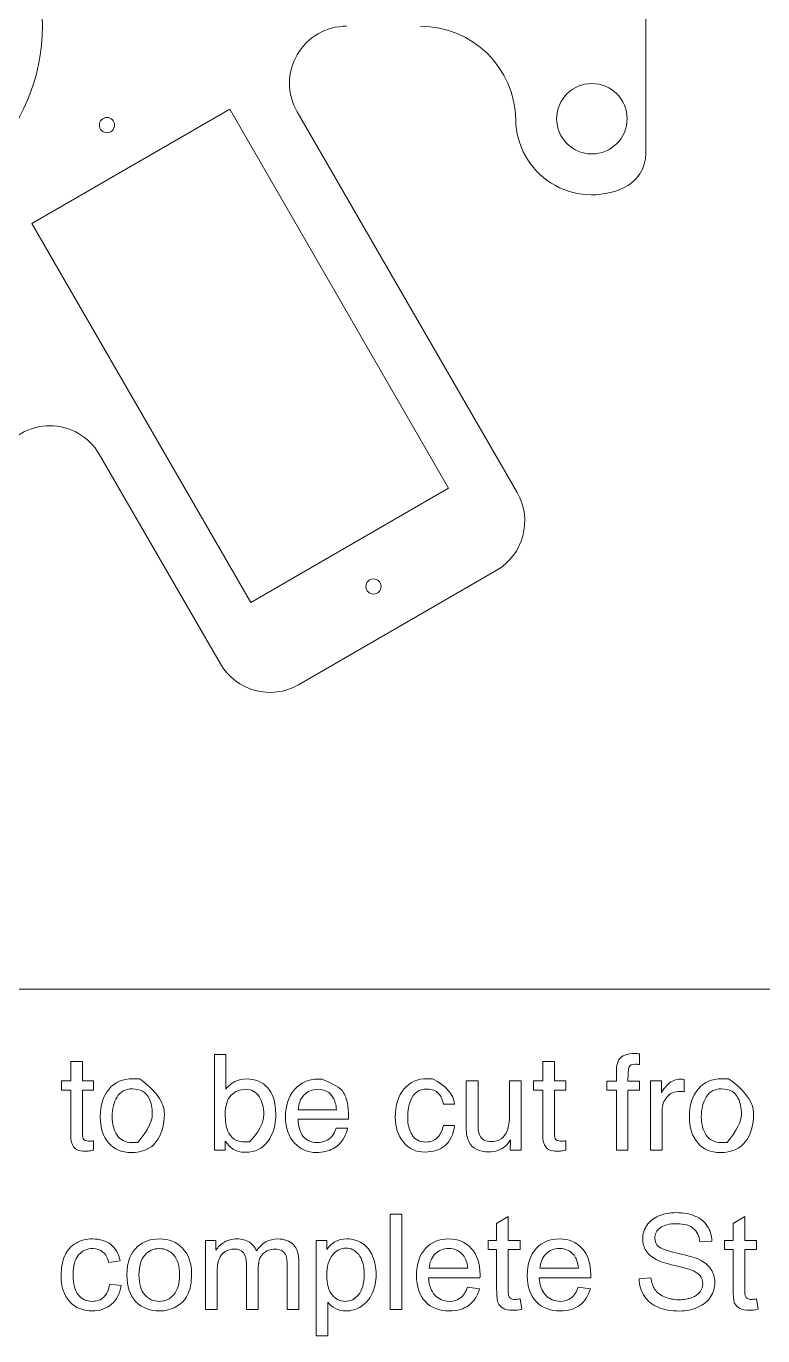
# Model space of a CAD drawing. Header units: millimetres. Extents: x 0 to 380, y -18 to 380.
# Drawn here: x 250.2 to 288.9, y -18.2 to 50.6 of the extents above; entities that cross this region are included whole.
import ezdxf

# ---------------------------------------------------------------- set-up
doc = ezdxf.new("R2010")
doc.units = ezdxf.units.MM
doc.layers.add('comments', color=30, linetype='CONTINUOUS', lineweight=5, true_color=0xf6921e)
doc.layers.add('cutting', color=5, linetype='CONTINUOUS', lineweight=5, true_color=0x0000ff)

msp = doc.modelspace()

# ---------------------------------------------------------------- linework, layer by layer
at = {"layer": 'comments'}
for p, q in [((0, 0), (380, 0)), ((260.107, -3.441), (260.703, -3.441)), ((260.107, -8.458), (260.107, -3.441)), ((260.703, -3.441), (260.703, -5.255)), ((282.44, -3.399), (282.44, -3.958)), ((252.556, -3.795), (253.176, -3.795)), ((252.556, -4.812), (252.556, -3.795)), ((253.176, -3.795), (253.176, -4.812)), ((277.353, -3.795), (277.973, -3.795)), ((277.353, -4.812), (277.353, -3.795)), ((277.973, -3.795), (277.973, -4.812)), ((281.222, -4.257), (281.228, -4.067)), ((281.228, -4.067), (281.354, -3.699)), ((252.063, -5.313), (252.063, -4.812)), ((252.063, -4.812), (252.556, -4.812)), ((253.176, -4.812), (253.758, -4.812)), ((253.758, -4.812), (253.758, -5.313)), ((255.811, -4.707), (256.161, -4.707)), ((265.549, -4.731), (265.742, -4.731)), ((271.256, -4.707), (271.564, -4.707)), ((273.33, -7.29), (273.33, -4.812)), ((273.33, -4.812), (273.956, -4.812)), ((273.956, -4.812), (273.956, -7.232)), ((275.607, -6.603), (275.607, -4.812)), ((275.607, -4.812), (276.22, -4.812)), ((276.22, -4.812), (276.22, -8.458)), ((276.86, -5.313), (276.86, -4.812)), ((276.86, -4.812), (277.353, -4.812)), ((277.973, -4.812), (278.555, -4.812)), ((278.555, -4.812), (278.555, -5.313)), ((281.222, -4.829), (281.222, -4.257)), ((283.004, -4.812), (283.586, -4.812)), ((283.004, -8.458), (283.004, -4.812)), ((283.586, -4.812), (283.586, -5.442)), ((284.777, -4.748), (284.777, -5.394)), ((286.758, -4.707), (287.108, -4.707)), ((252.556, -5.313), (252.063, -5.313)), ((252.556, -7.726), (252.556, -5.313)), ((253.758, -5.313), (253.176, -5.313)), ((253.176, -5.313), (253.176, -7.692)), ((277.353, -5.313), (276.86, -5.313)), ((277.353, -7.726), (277.353, -5.313)), ((278.555, -5.313), (277.973, -5.313)), ((277.973, -5.313), (277.973, -7.692)), ((280.714, -5.313), (280.714, -4.829)), ((280.714, -4.829), (281.222, -4.829)), ((281.222, -5.313), (280.714, -5.313)), ((281.222, -8.458), (281.222, -5.313)), ((281.827, -4.829), (282.44, -4.829)), ((282.44, -5.313), (281.827, -5.313)), ((281.827, -5.313), (281.827, -8.458)), ((282.44, -4.829), (282.44, -5.313)), ((272.723, -6.038), (272.128, -6.038)), ((267.146, -6.831), (264.494, -6.831)), ((264.508, -6.344), (266.516, -6.344)), ((283.617, -6.361), (283.617, -8.458)), ((266.492, -7.314), (267.095, -7.314)), ((272.128, -7.168), (272.723, -7.168)), ((253.758, -7.971), (253.758, -8.458)), ((255.787, -8.06), (256.088, -8.06)), ((260.672, -7.991), (260.672, -8.458)), ((261.704, -8.033), (261.953, -8.033)), ((275.641, -8.458), (275.648, -7.92)), ((278.555, -7.971), (278.555, -8.458)), ((286.734, -8.06), (287.035, -8.06)), ((260.672, -8.458), (260.107, -8.458)), ((276.22, -8.458), (275.641, -8.458)), ((281.827, -8.458), (281.222, -8.458)), ((283.617, -8.458), (283.004, -8.458)), ((269.33, -16.832), (269.33, -11.832)), ((269.33, -11.832), (269.944, -11.832)), ((269.944, -11.832), (269.944, -16.832)), ((274.929, -12.313), (275.539, -11.945)), ((274.929, -13.21), (274.929, -12.313)), ((275.539, -11.945), (275.539, -13.21)), ((287.352, -12.313), (287.962, -11.945)), ((287.352, -13.21), (287.352, -12.313)), ((287.962, -11.945), (287.962, -13.21)), ((259.632, -16.832), (259.632, -13.21)), ((259.632, -13.21), (260.182, -13.21)), ((260.182, -13.21), (260.182, -13.718)), ((265.45, -18.22), (265.45, -13.21)), ((265.45, -13.21), (266.009, -13.21)), ((266.009, -13.21), (266.009, -13.681)), ((274.478, -13.688), (274.478, -13.21)), ((274.478, -13.21), (274.929, -13.21)), ((274.929, -13.688), (274.478, -13.688)), ((274.929, -15.771), (274.929, -13.688)), ((275.539, -13.21), (276.157, -13.21)), ((276.157, -13.688), (275.539, -13.688)), ((275.539, -13.688), (275.539, -15.805)), ((276.157, -13.21), (276.157, -13.688)), ((286.24, -13.241), (285.605, -13.289)), ((286.902, -13.688), (286.902, -13.21)), ((286.902, -13.21), (287.352, -13.21)), ((287.352, -13.688), (286.902, -13.688)), ((287.352, -15.771), (287.352, -13.688)), ((287.962, -13.21), (288.58, -13.21)), ((288.58, -13.688), (287.962, -13.688)), ((287.962, -13.688), (287.962, -15.805)), ((288.58, -13.21), (288.58, -13.688)), ((255.147, -14.274), (254.55, -14.366)), ((264.54, -14.346), (264.54, -16.832)), ((260.246, -14.953), (260.246, -16.832)), ((261.785, -16.832), (261.785, -14.479)), ((262.398, -14.728), (262.398, -16.832)), ((263.93, -16.832), (263.93, -14.55)), ((271.386, -14.673), (273.408, -14.673)), ((277.203, -14.673), (279.226, -14.673)), ((254.601, -15.506), (255.205, -15.583)), ((274.052, -15.178), (271.352, -15.178)), ((273.401, -15.666), (274.035, -15.744)), ((279.87, -15.178), (277.169, -15.178)), ((279.219, -15.666), (279.853, -15.744)), ((282.409, -15.226), (283.034, -15.171)), ((266.064, -16.457), (266.064, -18.22)), ((276.157, -16.283), (276.245, -16.825)), ((288.58, -16.283), (288.669, -16.825)), ((260.246, -16.832), (259.632, -16.832)), ((262.398, -16.832), (261.785, -16.832)), ((264.54, -16.832), (263.93, -16.832)), ((269.944, -16.832), (269.33, -16.832)), ((266.064, -18.22), (265.45, -18.22))]:
    msp.add_line(p, q, dxfattribs=at)
for points in [[(281.354, -3.699), (281.497, -3.491), (281.772, -3.386), (282.181, -3.386)], [(282.181, -3.386), (282.22, -3.386), (282.26, -3.388), (282.301, -3.39)], [(282.301, -3.39), (282.341, -3.392), (282.388, -3.395), (282.44, -3.399)], [(281.882, -4.092), (281.846, -4.189), (281.827, -4.435), (281.827, -4.829)], [(282.219, -3.948), (282.031, -3.948), (281.919, -3.996), (281.882, -4.092)], [(282.301, -3.949), (282.272, -3.948), (282.245, -3.948), (282.219, -3.948)], [(282.44, -3.958), (282.375, -3.954), (282.329, -3.951), (282.301, -3.949)], [(254.567, -5.251), (254.876, -4.888), (255.29, -4.707), (255.811, -4.707)], [(256.161, -4.707), (257.038, -5.333), (257.477, -5.949), (257.477, -6.557)], [(261.184, -4.855), (261.371, -4.763), (261.574, -4.717), (261.793, -4.717)], [(261.793, -4.717), (262.248, -4.717), (262.618, -4.873), (262.902, -5.185)], [(264.311, -5.279), (264.627, -4.914), (265.039, -4.731), (265.549, -4.731)], [(265.742, -4.731), (266.353, -4.973), (266.722, -5.191), (266.848, -5.384)], [(270.068, -5.241), (270.379, -4.885), (270.775, -4.707), (271.256, -4.707)], [(271.564, -4.707), (272.285, -5.106), (272.671, -5.55), (272.723, -6.038)], [(283.937, -4.995), (284.123, -4.819), (284.337, -4.731), (284.58, -4.731)], [(284.58, -4.731), (284.592, -4.731), (284.611, -4.732), (284.638, -4.734)], [(284.638, -4.734), (284.665, -4.736), (284.711, -4.741), (284.777, -4.748)], [(285.514, -5.251), (285.823, -4.888), (286.237, -4.707), (286.758, -4.707)], [(287.108, -4.707), (287.985, -5.333), (288.424, -5.949), (288.424, -6.557)], [(254.104, -6.714), (254.104, -6.101), (254.258, -5.614), (254.567, -5.251)], [(255.793, -5.241), (255.423, -5.241), (255.154, -5.384), (254.986, -5.67)], [(256.676, -5.744), (256.505, -5.409), (256.211, -5.241), (255.793, -5.241)], [(260.703, -5.255), (260.837, -5.08), (260.997, -4.947), (261.184, -4.855)], [(261.72, -5.265), (261.441, -5.265), (261.195, -5.368), (260.985, -5.575)], [(262.45, -5.643), (262.284, -5.391), (262.041, -5.265), (261.72, -5.265)], [(262.902, -5.185), (263.185, -5.497), (263.327, -5.957), (263.327, -6.565)], [(263.837, -6.705), (263.837, -6.119), (263.995, -5.644), (264.311, -5.279)], [(265.51, -5.265), (265.231, -5.265), (264.997, -5.367), (264.808, -5.57)], [(266.344, -5.707), (266.177, -5.413), (265.899, -5.265), (265.51, -5.265)], [(266.848, -5.384), (266.97, -5.568), (267.051, -5.782), (267.092, -6.028)], [(269.602, -6.736), (269.602, -6.096), (269.757, -5.598), (270.068, -5.241)], [(271.256, -5.255), (270.866, -5.255), (270.587, -5.445), (270.419, -5.826)], [(271.879, -5.478), (271.75, -5.33), (271.542, -5.255), (271.256, -5.255)], [(272.128, -6.038), (272.092, -5.813), (272.009, -5.627), (271.879, -5.478)], [(283.586, -5.442), (283.634, -5.32), (283.751, -5.17), (283.937, -4.995)], [(284.576, -5.377), (284.268, -5.377), (284.031, -5.477), (283.865, -5.675)], [(284.677, -5.381), (284.646, -5.379), (284.613, -5.377), (284.576, -5.377)], [(284.777, -5.394), (284.741, -5.388), (284.708, -5.383), (284.677, -5.381)], [(285.051, -6.714), (285.051, -6.101), (285.205, -5.614), (285.514, -5.251)], [(286.74, -5.241), (286.37, -5.241), (286.101, -5.384), (285.933, -5.67)], [(287.623, -5.744), (287.452, -5.409), (287.158, -5.241), (286.74, -5.241)], [(254.986, -5.67), (254.817, -5.955), (254.733, -6.299), (254.733, -6.703)], [(256.837, -6.574), (256.837, -6.234), (256.784, -5.957), (256.676, -5.744)], [(260.985, -5.575), (260.774, -5.782), (260.669, -6.122), (260.669, -6.596)], [(262.698, -6.596), (262.698, -6.213), (262.615, -5.895), (262.45, -5.643)], [(264.808, -5.57), (264.619, -5.773), (264.519, -6.031), (264.508, -6.344)], [(266.516, -6.344), (266.491, -6.078), (266.434, -5.866), (266.344, -5.707)], [(267.092, -6.028), (267.128, -6.195), (267.146, -6.463), (267.146, -6.831)], [(270.419, -5.826), (270.31, -6.073), (270.255, -6.378), (270.255, -6.74)], [(283.865, -5.675), (283.7, -5.874), (283.617, -6.103), (283.617, -6.361)], [(285.933, -5.67), (285.765, -5.955), (285.68, -6.299), (285.68, -6.703)], [(287.784, -6.574), (287.784, -6.234), (287.731, -5.957), (287.623, -5.744)], [(254.543, -8.079), (254.25, -7.74), (254.104, -7.285), (254.104, -6.714)], [(254.733, -6.703), (254.733, -7.091), (254.817, -7.414), (254.986, -7.672)], [(256.088, -8.06), (256.588, -7.445), (256.837, -6.95), (256.837, -6.574)], [(257.477, -6.557), (257.477, -7.144), (257.335, -7.629), (257.051, -8.012)], [(260.669, -6.596), (260.669, -6.939), (260.712, -7.217), (260.798, -7.43)], [(261.953, -8.033), (262.449, -7.506), (262.698, -7.027), (262.698, -6.596)], [(263.327, -6.565), (263.327, -7.142), (263.187, -7.621), (262.907, -8.002)], [(264.307, -8.092), (263.994, -7.762), (263.837, -7.3), (263.837, -6.705)], [(264.494, -6.831), (264.505, -7.202), (264.592, -7.499), (264.754, -7.723)], [(270.027, -8.041), (269.744, -7.693), (269.602, -7.258), (269.602, -6.736)], [(270.255, -6.74), (270.255, -7.105), (270.332, -7.412), (270.487, -7.662)], [(275.484, -7.444), (275.566, -7.239), (275.607, -6.959), (275.607, -6.603)], [(285.49, -8.079), (285.197, -7.74), (285.051, -7.285), (285.051, -6.714)], [(285.68, -6.703), (285.68, -7.091), (285.765, -7.414), (285.933, -7.672)], [(287.035, -8.06), (287.535, -7.445), (287.784, -6.95), (287.784, -6.574)], [(288.424, -6.557), (288.424, -7.144), (288.282, -7.629), (287.998, -8.012)], [(260.798, -7.43), (260.96, -7.832), (261.262, -8.033), (261.704, -8.033)], [(266.267, -7.741), (266.373, -7.618), (266.448, -7.476), (266.492, -7.314)], [(267.095, -7.314), (267.079, -7.448), (267.026, -7.598), (266.937, -7.762)], [(271.82, -7.804), (271.968, -7.649), (272.071, -7.437), (272.128, -7.168)], [(272.723, -7.168), (272.655, -7.651), (272.485, -8.005), (272.213, -8.228)], [(273.48, -8.036), (273.38, -7.85), (273.33, -7.601), (273.33, -7.29)], [(273.956, -7.232), (273.956, -7.419), (273.985, -7.57), (274.043, -7.688)], [(274.636, -8.015), (275.051, -8.015), (275.334, -7.825), (275.484, -7.444)], [(252.709, -8.296), (252.607, -8.15), (252.556, -7.96), (252.556, -7.726)], [(253.176, -7.692), (253.176, -7.819), (253.219, -7.904), (253.305, -7.947)], [(253.305, -7.947), (253.353, -7.973), (253.432, -7.985), (253.543, -7.985)], [(253.543, -7.985), (253.572, -7.985), (253.604, -7.984), (253.638, -7.983)], [(253.638, -7.983), (253.672, -7.981), (253.712, -7.977), (253.758, -7.971)], [(255.73, -8.587), (255.231, -8.587), (254.836, -8.418), (254.543, -8.079)], [(254.986, -7.672), (255.154, -7.931), (255.421, -8.06), (255.787, -8.06)], [(257.051, -8.012), (256.767, -8.395), (256.327, -8.587), (255.73, -8.587)], [(261.038, -8.373), (260.924, -8.293), (260.802, -8.166), (260.672, -7.991)], [(262.907, -8.002), (262.626, -8.383), (262.238, -8.574), (261.741, -8.574)], [(265.454, -8.587), (265.003, -8.587), (264.621, -8.422), (264.307, -8.092)], [(264.754, -7.723), (264.917, -7.948), (265.168, -8.06), (265.507, -8.06)], [(265.507, -8.06), (265.825, -8.06), (266.078, -7.954), (266.267, -7.741)], [(266.637, -8.165), (266.452, -8.346), (266.223, -8.469), (265.951, -8.532)], [(266.937, -7.762), (266.847, -7.927), (266.747, -8.061), (266.637, -8.165)], [(271.168, -8.563), (270.691, -8.563), (270.311, -8.389), (270.027, -8.041)], [(270.487, -7.662), (270.642, -7.911), (270.884, -8.036), (271.215, -8.036)], [(272.213, -8.228), (271.94, -8.451), (271.592, -8.563), (271.168, -8.563)], [(271.215, -8.036), (271.47, -8.036), (271.671, -7.958), (271.82, -7.804)], [(274.523, -8.556), (274.013, -8.556), (273.665, -8.383), (273.48, -8.036)], [(274.043, -7.688), (274.149, -7.906), (274.347, -8.015), (274.636, -8.015)], [(275.648, -7.92), (275.57, -8.059), (275.473, -8.175), (275.357, -8.27)], [(277.506, -8.296), (277.404, -8.15), (277.353, -7.96), (277.353, -7.726)], [(277.973, -7.692), (277.973, -7.819), (278.016, -7.904), (278.102, -7.947)], [(278.102, -7.947), (278.15, -7.973), (278.229, -7.985), (278.34, -7.985)], [(278.34, -7.985), (278.369, -7.985), (278.401, -7.984), (278.435, -7.983)], [(278.435, -7.983), (278.469, -7.981), (278.509, -7.977), (278.555, -7.971)], [(286.677, -8.587), (286.179, -8.587), (285.783, -8.418), (285.49, -8.079)], [(285.933, -7.672), (286.101, -7.931), (286.368, -8.06), (286.734, -8.06)], [(287.998, -8.012), (287.714, -8.395), (287.274, -8.587), (286.677, -8.587)], [(253.291, -8.516), (253.005, -8.516), (252.811, -8.442), (252.709, -8.296)], [(253.538, -8.502), (253.462, -8.511), (253.38, -8.516), (253.291, -8.516)], [(253.758, -8.458), (253.687, -8.478), (253.614, -8.493), (253.538, -8.502)], [(261.741, -8.574), (261.463, -8.574), (261.229, -8.507), (261.038, -8.373)], [(265.951, -8.532), (265.804, -8.569), (265.639, -8.587), (265.454, -8.587)], [(275.357, -8.27), (275.128, -8.461), (274.85, -8.556), (274.523, -8.556)], [(278.088, -8.516), (277.802, -8.516), (277.608, -8.442), (277.506, -8.296)], [(278.335, -8.502), (278.259, -8.511), (278.177, -8.516), (278.088, -8.516)], [(278.555, -8.458), (278.485, -8.478), (278.411, -8.493), (278.335, -8.502)], [(282.815, -12.417), (282.958, -12.198), (283.168, -12.031), (283.443, -11.917)], [(283.443, -11.917), (283.718, -11.803), (284.024, -11.747), (284.36, -11.747)], [(284.387, -12.33), (283.987, -12.33), (283.696, -12.403), (283.513, -12.55)], [(284.36, -11.747), (284.731, -11.747), (285.058, -11.806), (285.341, -11.926)], [(285.259, -12.572), (285.063, -12.41), (284.772, -12.33), (284.387, -12.33)], [(285.341, -11.926), (285.624, -12.045), (285.842, -12.221), (285.994, -12.453)], [(282.6, -13.125), (282.6, -12.873), (282.672, -12.637), (282.815, -12.417)], [(283.513, -12.55), (283.33, -12.697), (283.238, -12.874), (283.238, -13.08)], [(285.605, -13.289), (285.571, -12.972), (285.456, -12.733), (285.259, -12.572)], [(285.994, -12.453), (286.147, -12.684), (286.229, -12.947), (286.24, -13.241)], [(252.244, -14.008), (252.374, -13.715), (252.571, -13.495), (252.836, -13.348)], [(252.836, -13.348), (253.101, -13.201), (253.389, -13.128), (253.7, -13.128)], [(253.724, -13.633), (253.415, -13.633), (253.164, -13.744), (252.97, -13.965)], [(253.7, -13.128), (254.094, -13.128), (254.415, -13.227), (254.665, -13.426)], [(254.248, -13.817), (254.104, -13.694), (253.929, -13.633), (253.724, -13.633)], [(254.665, -13.426), (254.916, -13.625), (255.076, -13.908), (255.147, -14.274)], [(255.509, -15.021), (255.509, -14.35), (255.695, -13.854), (256.068, -13.531)], [(256.068, -13.531), (256.38, -13.262), (256.76, -13.128), (257.207, -13.128)], [(257.207, -13.636), (256.9, -13.636), (256.646, -13.751), (256.443, -13.981)], [(257.207, -13.128), (257.706, -13.128), (258.113, -13.291), (258.429, -13.617)], [(257.967, -13.982), (257.763, -13.752), (257.51, -13.636), (257.207, -13.636)], [(258.429, -13.617), (258.745, -13.944), (258.903, -14.394), (258.903, -14.97)], [(260.182, -13.718), (260.295, -13.541), (260.446, -13.398), (260.635, -13.29)], [(260.635, -13.29), (260.824, -13.182), (261.038, -13.128), (261.279, -13.128)], [(261.143, -13.66), (260.97, -13.66), (260.811, -13.705), (260.664, -13.796)], [(261.634, -13.865), (261.534, -13.728), (261.37, -13.66), (261.143, -13.66)], [(261.279, -13.128), (261.548, -13.128), (261.768, -13.183), (261.939, -13.295)], [(261.939, -13.295), (262.111, -13.406), (262.232, -13.562), (262.303, -13.762)], [(262.303, -13.762), (262.59, -13.339), (262.962, -13.128), (263.421, -13.128)], [(263.285, -13.66), (263.03, -13.66), (262.819, -13.745), (262.651, -13.914)], [(263.653, -13.759), (263.549, -13.693), (263.426, -13.66), (263.285, -13.66)], [(263.421, -13.128), (263.781, -13.128), (264.057, -13.227), (264.25, -13.426)], [(263.87, -14.02), (263.83, -13.912), (263.758, -13.825), (263.653, -13.759)], [(264.25, -13.426), (264.443, -13.625), (264.54, -13.932), (264.54, -14.346)], [(266.009, -13.681), (266.141, -13.496), (266.29, -13.358), (266.456, -13.266)], [(267.001, -13.609), (266.74, -13.609), (266.508, -13.731), (266.307, -13.976)], [(266.456, -13.266), (266.622, -13.174), (266.823, -13.128), (267.06, -13.128)], [(267.682, -13.953), (267.492, -13.724), (267.265, -13.609), (267.001, -13.609)], [(267.06, -13.128), (267.369, -13.128), (267.642, -13.207), (267.878, -13.367)], [(267.878, -13.367), (268.114, -13.526), (268.293, -13.75), (268.413, -14.04)], [(270.717, -15.052), (270.717, -14.442), (270.874, -13.969), (271.188, -13.633)], [(271.188, -13.633), (271.501, -13.296), (271.908, -13.128), (272.409, -13.128)], [(272.415, -13.633), (272.134, -13.633), (271.897, -13.727), (271.704, -13.916)], [(272.409, -13.128), (272.893, -13.128), (273.288, -13.293), (273.596, -13.623)], [(273.176, -13.987), (272.981, -13.751), (272.727, -13.633), (272.415, -13.633)], [(273.596, -13.623), (273.903, -13.953), (274.056, -14.416), (274.056, -15.014)], [(276.534, -15.052), (276.534, -14.442), (276.691, -13.969), (277.005, -13.633)], [(277.005, -13.633), (277.319, -13.296), (277.726, -13.128), (278.226, -13.128)], [(278.233, -13.633), (277.951, -13.633), (277.714, -13.727), (277.522, -13.916)], [(278.226, -13.128), (278.71, -13.128), (279.106, -13.293), (279.413, -13.623)], [(278.993, -13.987), (278.798, -13.751), (278.544, -13.633), (278.233, -13.633)], [(279.413, -13.623), (279.72, -13.953), (279.873, -14.416), (279.873, -15.014)], [(282.776, -13.747), (282.659, -13.562), (282.6, -13.354), (282.6, -13.125)], [(283.31, -14.212), (283.071, -14.088), (282.893, -13.932), (282.776, -13.747)], [(283.238, -13.08), (283.238, -13.26), (283.303, -13.408), (283.433, -13.524)], [(283.433, -13.524), (283.56, -13.64), (283.893, -13.759), (284.431, -13.88)], [(252.05, -15.035), (252.05, -14.644), (252.114, -14.301), (252.244, -14.008)], [(252.97, -13.965), (252.777, -14.187), (252.68, -14.538), (252.68, -15.017)], [(254.55, -14.366), (254.493, -14.123), (254.392, -13.94), (254.248, -13.817)], [(256.443, -13.981), (256.241, -14.211), (256.14, -14.557), (256.14, -15.021)], [(258.272, -15), (258.272, -14.553), (258.17, -14.213), (257.967, -13.982)], [(260.345, -14.195), (260.279, -14.37), (260.246, -14.623), (260.246, -14.953)], [(260.664, -13.796), (260.518, -13.887), (260.411, -14.02), (260.345, -14.195)], [(261.785, -14.479), (261.785, -14.206), (261.734, -14.001), (261.634, -13.865)], [(262.651, -13.914), (262.483, -14.084), (262.398, -14.355), (262.398, -14.728)], [(263.93, -14.55), (263.93, -14.305), (263.91, -14.128), (263.87, -14.02)], [(266.307, -13.976), (266.106, -14.22), (266.005, -14.575), (266.005, -15.041)], [(267.966, -14.99), (267.966, -14.529), (267.871, -14.183), (267.682, -13.953)], [(268.413, -14.04), (268.534, -14.33), (268.594, -14.648), (268.594, -14.993)], [(271.704, -13.916), (271.512, -14.105), (271.406, -14.357), (271.386, -14.673)], [(273.408, -14.673), (273.381, -14.368), (273.303, -14.14), (273.176, -13.987)], [(277.522, -13.916), (277.33, -14.105), (277.223, -14.357), (277.203, -14.673)], [(279.226, -14.673), (279.198, -14.368), (279.12, -14.14), (278.993, -13.987)], [(284.275, -14.525), (283.816, -14.415), (283.494, -14.31), (283.31, -14.212)], [(284.431, -13.88), (284.968, -14.002), (285.337, -14.108), (285.537, -14.199)], [(285.537, -14.199), (285.828, -14.333), (286.043, -14.503), (286.182, -14.709)], [(252.502, -16.428), (252.2, -16.104), (252.05, -15.639), (252.05, -15.035)], [(252.68, -15.017), (252.68, -15.504), (252.774, -15.858), (252.96, -16.078)], [(255.978, -16.426), (255.665, -16.101), (255.509, -15.633), (255.509, -15.021)], [(256.14, -15.021), (256.14, -15.485), (256.241, -15.832), (256.443, -16.063)], [(257.968, -16.061), (258.171, -15.83), (258.272, -15.476), (258.272, -15)], [(258.903, -14.97), (258.903, -15.436), (258.833, -15.803), (258.693, -16.07)], [(266.005, -15.041), (266.005, -15.507), (266.099, -15.852), (266.288, -16.075)], [(267.675, -16.063), (267.869, -15.832), (267.966, -15.475), (267.966, -14.99)], [(268.594, -14.993), (268.594, -15.364), (268.527, -15.698), (268.394, -15.995)], [(271.183, -16.425), (270.872, -16.099), (270.717, -15.641), (270.717, -15.052)], [(274.056, -15.014), (274.056, -15.051), (274.055, -15.105), (274.052, -15.178)], [(277, -16.425), (276.689, -16.099), (276.534, -15.641), (276.534, -15.052)], [(279.873, -15.014), (279.873, -15.051), (279.872, -15.105), (279.87, -15.178)], [(285.165, -14.768), (285.031, -14.716), (284.735, -14.635), (284.275, -14.525)], [(285.616, -15.063), (285.524, -14.946), (285.374, -14.848), (285.165, -14.768)], [(285.752, -15.475), (285.752, -15.318), (285.707, -15.181), (285.616, -15.063)], [(286.182, -14.709), (286.321, -14.914), (286.39, -15.152), (286.39, -15.42)], [(254.294, -16.187), (254.455, -16.039), (254.558, -15.812), (254.601, -15.506)], [(255.205, -15.583), (255.138, -16), (254.969, -16.326), (254.698, -16.561)], [(271.352, -15.178), (271.374, -15.576), (271.487, -15.88), (271.689, -16.092)], [(273.022, -16.232), (273.182, -16.113), (273.308, -15.925), (273.401, -15.666)], [(274.035, -15.744), (273.935, -16.115), (273.75, -16.402), (273.48, -16.607)], [(275.004, -16.496), (274.954, -16.381), (274.929, -16.14), (274.929, -15.771)], [(275.539, -15.805), (275.539, -15.98), (275.55, -16.093), (275.572, -16.143)], [(277.169, -15.178), (277.192, -15.576), (277.304, -15.88), (277.506, -16.092)], [(278.84, -16.232), (278.999, -16.113), (279.125, -15.925), (279.219, -15.666)], [(279.853, -15.744), (279.753, -16.115), (279.567, -16.402), (279.297, -16.607)], [(282.684, -16.124), (282.51, -15.859), (282.419, -15.56), (282.409, -15.226)], [(283.034, -15.171), (283.063, -15.421), (283.132, -15.627), (283.24, -15.787)], [(283.24, -15.787), (283.348, -15.947), (283.516, -16.077), (283.743, -16.175)], [(285.611, -15.903), (285.705, -15.772), (285.752, -15.629), (285.752, -15.475)], [(286.39, -15.42), (286.39, -15.686), (286.314, -15.937), (286.161, -16.172)], [(287.427, -16.496), (287.377, -16.381), (287.352, -16.14), (287.352, -15.771)], [(287.962, -15.805), (287.962, -15.98), (287.973, -16.093), (287.995, -16.143)], [(253.697, -16.914), (253.202, -16.914), (252.803, -16.752), (252.502, -16.428)], [(252.96, -16.078), (253.146, -16.299), (253.39, -16.409), (253.69, -16.409)], [(253.69, -16.409), (253.931, -16.409), (254.132, -16.335), (254.294, -16.187)], [(257.207, -16.914), (256.701, -16.914), (256.291, -16.751), (255.978, -16.426)], [(256.443, -16.063), (256.646, -16.294), (256.9, -16.409), (257.207, -16.409)], [(257.207, -16.409), (257.512, -16.409), (257.766, -16.293), (257.968, -16.061)], [(258.693, -16.07), (258.553, -16.337), (258.35, -16.545), (258.083, -16.692)], [(266.464, -16.784), (266.301, -16.698), (266.168, -16.589), (266.064, -16.457)], [(266.288, -16.075), (266.477, -16.298), (266.705, -16.409), (266.974, -16.409)], [(266.974, -16.409), (267.247, -16.409), (267.48, -16.294), (267.675, -16.063)], [(268.394, -15.995), (268.261, -16.292), (268.068, -16.519), (267.815, -16.677)], [(272.443, -16.914), (271.913, -16.914), (271.493, -16.751), (271.183, -16.425)], [(271.689, -16.092), (271.891, -16.303), (272.144, -16.409), (272.446, -16.409)], [(272.446, -16.409), (272.671, -16.409), (272.863, -16.35), (273.022, -16.232)], [(275.263, -16.774), (275.14, -16.703), (275.054, -16.611), (275.004, -16.496)], [(275.572, -16.143), (275.594, -16.193), (275.629, -16.233), (275.678, -16.262)], [(275.678, -16.262), (275.726, -16.292), (275.796, -16.307), (275.887, -16.307)], [(275.887, -16.307), (275.955, -16.307), (276.045, -16.299), (276.157, -16.283)], [(278.26, -16.914), (277.73, -16.914), (277.31, -16.751), (277, -16.425)], [(277.506, -16.092), (277.709, -16.303), (277.961, -16.409), (278.264, -16.409)], [(278.264, -16.409), (278.488, -16.409), (278.681, -16.35), (278.84, -16.232)], [(283.404, -16.72), (283.098, -16.588), (282.858, -16.389), (282.684, -16.124)], [(283.743, -16.175), (283.97, -16.274), (284.226, -16.324), (284.511, -16.324)], [(284.511, -16.324), (284.763, -16.324), (284.986, -16.286), (285.179, -16.211)], [(285.179, -16.211), (285.372, -16.136), (285.516, -16.033), (285.611, -15.903)], [(286.161, -16.172), (286.009, -16.408), (285.79, -16.591), (285.505, -16.722)], [(287.687, -16.774), (287.564, -16.703), (287.477, -16.611), (287.427, -16.496)], [(287.995, -16.143), (288.017, -16.193), (288.052, -16.233), (288.101, -16.262)], [(288.101, -16.262), (288.15, -16.292), (288.22, -16.307), (288.311, -16.307)], [(288.311, -16.307), (288.379, -16.307), (288.469, -16.299), (288.58, -16.283)], [(254.698, -16.561), (254.426, -16.796), (254.093, -16.914), (253.697, -16.914)], [(258.083, -16.692), (257.815, -16.84), (257.524, -16.914), (257.207, -16.914)], [(267.015, -16.914), (266.81, -16.914), (266.627, -16.871), (266.464, -16.784)], [(267.815, -16.677), (267.561, -16.835), (267.295, -16.914), (267.015, -16.914)], [(273.48, -16.607), (273.209, -16.811), (272.864, -16.914), (272.443, -16.914)], [(275.782, -16.88), (275.559, -16.88), (275.386, -16.845), (275.263, -16.774)], [(276.245, -16.825), (276.072, -16.862), (275.918, -16.88), (275.782, -16.88)], [(279.297, -16.607), (279.027, -16.811), (278.681, -16.914), (278.26, -16.914)], [(284.541, -16.918), (284.089, -16.918), (283.71, -16.852), (283.404, -16.72)], [(285.505, -16.722), (285.219, -16.852), (284.898, -16.918), (284.541, -16.918)], [(288.205, -16.88), (287.982, -16.88), (287.809, -16.845), (287.687, -16.774)], [(288.669, -16.825), (288.496, -16.862), (288.341, -16.88), (288.205, -16.88)]]:
    msp.add_open_spline(points, degree=3, dxfattribs=at)
at = {"layer": 'cutting'}
for p, q in [((282.764, 65.61), (282.764, 43.929)), ((250.513, 40.247), (260.905, 46.247)), ((260.905, 46.247), (272.405, 26.328)), ((264.448, 46.11), (276.003, 26.096)), ((262.013, 20.328), (250.513, 40.247)), ((260.415, 17.096), (254.056, 28.11)), ((272.405, 26.328), (262.013, 20.328)), ((274.905, 21.998), (264.513, 15.998))]:
    msp.add_line(p, q, dxfattribs=at)
for centre, radius in [((241.065, 50.61), 10), ((279.931, 45.747), 1.85), ((254.459, 45.412), 0.4), ((268.459, 21.163), 0.4)]:
    msp.add_circle(centre, radius, dxfattribs=at)
for centre, radius, start, end in [((267.046, 47.61), 3, 90, 210), ((270.932, 45.61), 5, 0.87059, 90), ((279.931, 45.747), 4, 180.87059, 294.62442), ((280.764, 43.929), 2, 294.62442, 0), ((251.458, 26.61), 3, 30, 150), ((273.405, 24.596), 3, 300, 30), ((263.013, 18.596), 3, 210, 300)]:
    msp.add_arc(centre, radius, start, end, dxfattribs=at)

doc.saveas('drawing.dxf')
